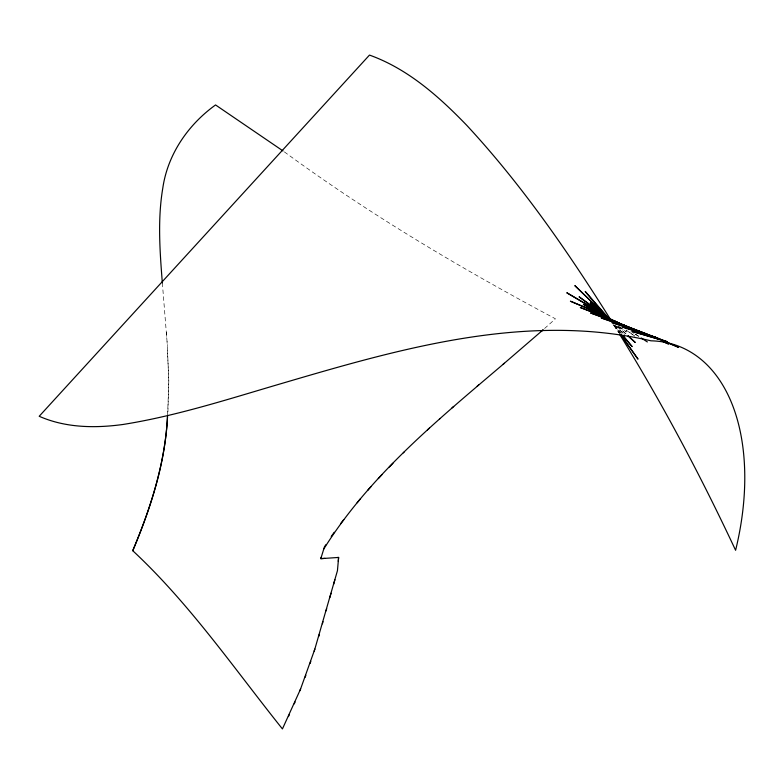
<?xml version="1.0" encoding="UTF-8"?>
<svg xmlns="http://www.w3.org/2000/svg" width="784" height="784" viewBox="0 0 784 784"><rect width="100%" height="100%" fill="white"/><g stroke="black" fill="none" stroke-linecap="round" stroke-linejoin="round"><path stroke-width="0.59" stroke-dasharray="3.92 2.94" d="M167.913 411.953L168.795 381.093L167.051 341.285M167.609 415.246L168.795 381.093L167.521 350.174M544.557 328.525L555.425 318.794C461.541 268.755 369.823 214.591 283.965 151.586M630.944 331.358L634.021 333.337M635.05 334.004L640.185 337.316M635.569 334.278L639.509 336.836M626.024 330.093L634.873 336.13L626.181 329.937M618.733 326.33L626.475 331.936L618.88 326.017M617.292 326.164L626.269 334.317M618.076 326.565L626.661 334.513M614.274 325.115L624.926 335.131M615.597 325.576L624.074 334.258M613.059 324.615L620.222 332.867M614.176 325.732L619.997 333.455M614.47 325.203L621.389 333.582M613.823 324.939L616.528 328.516L614.627 325.605M614.029 325.595L619.674 333.494M614.225 325.478L618.703 332.769M162.347 282.965L167.384 345.705M166.365 332.494L166.727 336.875"/><path stroke-width="1.18" d="M338.276 561.324L338.61 557.444L320.803 558.649L321.215 557.326M132.751 550.701C150.734 507.934 165.267 462.991 167.521 416.343C165.248 462.991 150.734 507.934 132.751 550.701C189.816 603.856 233.965 668.321 282.426 728.924L300.468 689.283L314.727 649.466L337.443 570.683L338.619 557.453L337.571 557.522M329.809 597.682L331.073 593.243M333.631 584.286L334.905 579.748M326.075 610.854L326.693 608.668M322.4 623.819L323.008 621.673M318.686 636.569L319.304 634.462M323.831 548.918C369.872 475.124 438.726 419.107 504.347 363.276M314.178 651.151L314.845 649.083M310.131 663.362L310.817 661.343M305.878 675.298L305.143 677.258M300.635 688.852L299.841 690.753M295.078 702.013L294.255 703.856M289.267 714.773L288.434 716.566M331.23 536.491L334.229 532.287M325.83 544.753L324.478 546.781L320.803 558.649L325.086 558.365M340.491 523.81L343.755 519.576M357.122 502.799L360.532 498.663M367.578 490.529L371.106 486.501M378.329 478.583L381.945 474.673M389.285 466.999L392.951 463.217M403.309 452.838L404.015 452.162M427.456 429.906L429.505 428.054M541.362 331.367L543.194 329.741M451.996 407.905L453.662 406.445M439.452 419.009L440.059 418.48M503.112 364.315L542.744 330.152M477.24 386.14L478.72 384.895M667.223 341.706L632.864 331.612L667.223 341.706L645.399 333.827L622.623 327.114L657.345 337.973L678.621 347.351L662.01 340.589M658.687 339.237L645.399 333.827L657.345 337.973L635.109 329.682L611.971 322.596L651.328 336.15M646.271 334.464L635.109 329.682L647.016 334.18L624.534 325.458L601.22 317.951L638.666 331.299M663.009 341.638L668.585 344.029L663.195 341.569M637.568 331.318L624.534 325.458L636.49 330.26L613.921 321.038L590.607 312.992L625.955 326.085L632.472 329.368M628.082 327.741L613.921 321.038L625.955 326.085L603.455 316.236L580.297 307.504L615.548 321.42L620.693 324.194M613.235 321.126L603.455 316.236L615.548 321.42L619.605 324.008L593.253 310.797L570.409 301.203L605.366 316.001L616.547 322.567M604.052 316.511L593.253 310.797L605.366 316.001L613.451 321.146L595.497 309.494L566.773 292.746L606.522 316.383L610.109 319.647L590.313 302.585L600.965 312.6M615.93 322.812L620.242 325.095M604.748 316.462L583.414 304.417L605.366 316.001L610.285 319.362M641.214 337.973L647.368 341.951M283.024 150.94L215.551 104.948C188.101 124.685 167.649 154.37 162.788 188.15C157.496 219.5 159.887 251.458 162.347 282.965M606.15 317.206L595.497 309.494L606.522 316.383L579.092 296.803L594.38 308.367M598.202 311.248L600.113 312.698M628.062 335.944L635.246 342.461L628.376 336.101M609.09 318.686L574.976 285.758L609.09 318.686L585.207 291.462L603.219 312.767M608.815 318.627L600.338 309.954L605.905 316.364M622.604 335.611L632.149 346.616L622.927 335.444M605.562 315.54L607.914 318.324M620.379 334.474L638.019 359.15L620.683 334.445M610.383 319.225C567.547 251.056 521.507 184.387 466.656 125.224C438.824 96.403 407.778 68.806 369.48 55.076L39.2 416.275C65.582 427.907 95.05 428.338 123.186 424.448C177.115 415.834 229.183 398.85 281.476 383.543C400.379 348.566 526.779 311.856 650.965 340.815A215.982 130.213 -68.6 0 1 735.598 550.28C701.014 476.447 662.774 404.27 619.987 334.856"/></g></svg>
